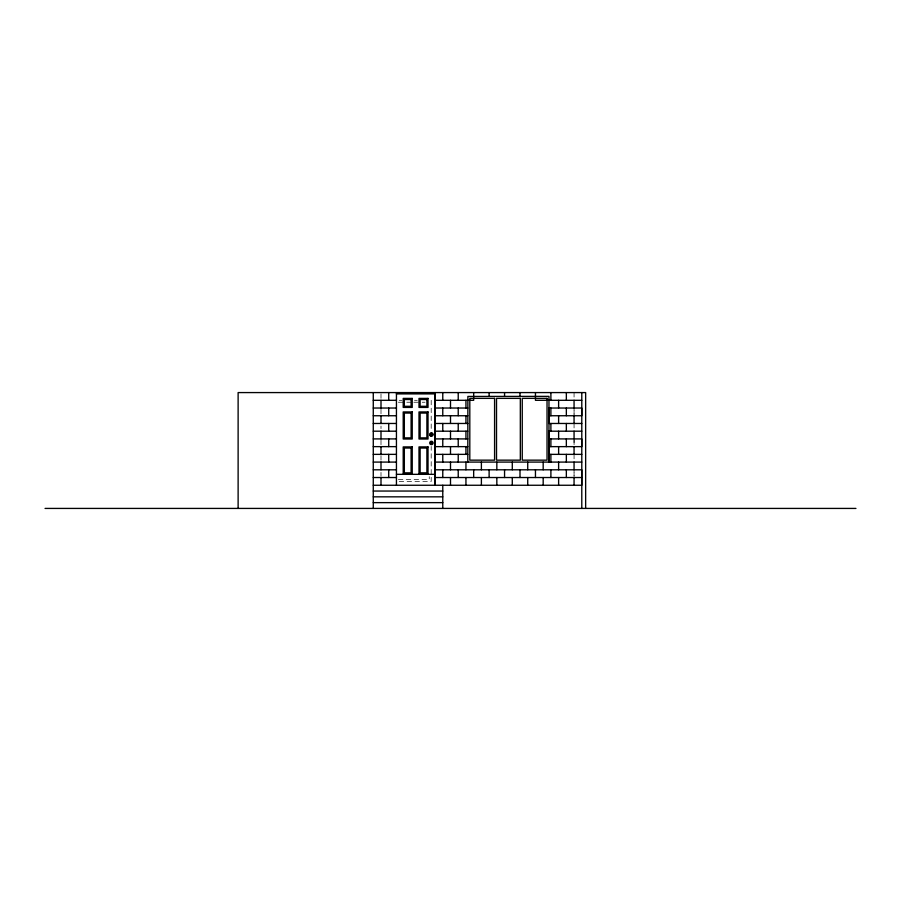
<?xml version="1.0" encoding="UTF-8"?>
<svg xmlns="http://www.w3.org/2000/svg" width="901" height="901" viewBox="0 0 901 901"><rect width="100%" height="100%" fill="white"/><g stroke="black" fill="none" stroke-linecap="round" stroke-linejoin="round"><path stroke-width="0.68" stroke-dasharray="4.5 3.38" d="M574.061 472.383L574.061 476.246L574.061 469.804M574.061 440.206L574.061 445.353L574.061 438.911M574.061 410.597L574.061 414.46L574.061 408.029M399.222 400.303L402.004 400.303M414.516 400.303L417.287 400.303M398.366 402.229L405.394 402.229M406.79 402.229L412.41 402.229M413.818 402.229L420.835 402.229M422.242 402.229L425.047 402.229M398.366 479.456L429.259 479.456L429.259 476.652M399.222 481.393L431.196 481.393L431.196 446.434M574.061 392.577L574.061 399.019M574.061 423.47L574.061 428.617M574.061 454.363L574.061 460.794M431.196 400.303L431.196 431.061M380.999 393.861L380.999 399.019M380.999 409.313L380.999 414.46M380.999 426.049L380.999 428.617M380.999 440.206L380.999 445.353M380.999 455.647L380.999 460.794M380.999 472.383L380.999 476.246"/><path stroke-width="1.35" d="M396.44 393.895L434.789 393.895L434.789 485.256M373.273 400.303L396.44 400.303M435.059 400.303L473.667 400.303L473.667 392.577M581.787 400.303L535.453 400.303L535.453 392.577M373.273 408.029L396.44 408.029M435.059 408.029L467.878 408.029M548.968 408.029L581.787 408.029L581.787 415.744L549.047 415.744M373.273 415.744L396.44 415.744M435.059 415.744L467.878 415.744M373.273 423.47L396.44 423.47M435.059 423.47L467.867 423.47M548.889 423.47L581.787 423.47M373.273 431.196L396.44 431.196M435.059 431.196L467.799 431.196M548.889 431.196L581.787 431.196M431.342 434.248L431.444 434.811M373.273 438.911L396.44 438.911M435.059 438.911L467.856 438.911M431.444 442.628L431.342 443.269M373.273 446.637L396.44 446.637M435.059 446.637L467.856 446.637M373.273 454.363L396.44 454.363M435.059 454.363L467.833 454.363M549.013 454.363L581.787 454.363M373.273 462.089L396.44 462.089M435.059 462.089L581.787 462.089M373.273 469.804L396.44 469.804M435.059 469.804L581.787 469.804L581.787 485.256L373.273 485.256M396.44 474.331L434.789 474.331M373.273 477.53L396.44 477.53M435.059 477.53L581.787 477.53M373.273 491.045L442.774 491.045M373.273 496.834L442.774 496.834M373.273 502.634L442.774 502.634M45.05 508.423L855.95 508.423M585.65 508.423L585.65 392.577L238.123 392.577L238.123 508.423M581.787 392.577L581.787 508.423M574.061 400.303L574.061 408.029M574.061 415.744L574.061 423.47M574.061 431.196L574.061 438.911M574.061 446.637L574.061 454.363M574.061 462.089L574.061 469.804M574.061 477.53L574.061 485.256M566.346 392.577L566.346 400.303M566.346 408.029L566.346 415.744M566.346 423.47L566.346 431.196M566.346 438.911L566.346 446.637M566.346 454.363L566.346 462.089M566.346 469.804L566.346 477.53M558.62 400.303L558.62 408.029M558.62 415.744L558.62 423.47M558.62 431.196L558.62 438.911M558.62 446.637L558.62 454.363M558.62 462.089L558.62 469.804M558.62 477.53L558.62 485.256M550.894 392.577L550.894 400.303M550.894 408.029L550.894 415.744M550.894 423.47L550.894 431.196M550.894 438.911L550.894 446.637M550.894 454.363L550.894 462.089M550.894 469.804L550.894 477.53M549.193 438.911L549.193 446.637M549.047 408.029L549.047 423.47M549.047 431.196L549.047 438.911L581.787 438.911L581.787 446.637L549.047 446.637L549.013 462.089M548.968 462.089L548.968 396.372L467.878 396.44L467.799 462.089M543.179 462.089L543.179 469.804M543.179 477.53L543.179 485.256M535.453 469.804L535.453 477.53M527.727 462.089L527.727 469.804M527.727 477.53L527.727 485.256M520.001 392.577L520.001 396.44M520.001 469.804L520.001 477.53M512.286 462.089L512.286 469.804M512.286 477.53L512.286 485.256M504.56 392.577L504.56 396.44M504.56 469.804L504.56 477.53M496.834 462.089L496.834 469.804M496.834 477.53L496.834 485.256M489.119 392.577L489.119 396.44M489.119 469.804L489.119 477.53M481.393 462.089L481.393 469.804M481.393 477.53L481.393 485.256M473.667 469.804L473.667 477.53M465.941 400.303L465.941 408.029M465.941 415.744L465.941 423.47M465.941 431.196L465.941 438.911M465.941 446.637L465.941 454.363M465.941 462.089L465.941 469.804M465.941 477.53L465.941 485.256M458.226 392.577L458.226 400.303M458.226 408.029L458.226 415.744M458.226 423.47L458.226 431.196M458.226 438.911L458.226 446.637M458.226 454.363L458.226 462.089M458.226 469.804L458.226 477.53M450.5 400.303L450.5 408.029M450.5 415.744L450.5 423.47M450.5 431.196L450.5 438.911M450.5 446.637L450.5 454.363M450.5 462.089L450.5 469.804M450.5 477.53L450.5 485.256M442.774 392.577L442.774 400.303M442.774 408.029L442.774 415.744M442.774 423.47L442.774 431.196M442.774 438.911L442.774 446.637M442.774 454.363L442.774 462.089M442.774 469.804L442.774 477.53M442.774 485.256L442.774 508.423M435.059 392.577L435.059 485.256M396.44 392.577L396.44 485.256M388.714 392.577L388.714 400.303M388.714 408.029L388.714 415.744M388.714 423.47L388.714 431.196M388.714 438.911L388.714 446.637M388.714 454.363L388.714 462.089M388.714 469.804L388.714 477.53M380.999 400.303L380.999 408.029M380.999 415.744L380.999 423.47M380.999 431.196L380.999 438.911M380.999 446.637L380.999 454.363M380.999 462.089L380.999 469.804M380.999 477.53L380.999 485.256M373.273 392.577L373.273 508.423M430.577 434.327C431.748 437.503 432.998 431.939 430.577 434.327M430.858 442.808C431.556 444.959 432.536 441.287 430.858 442.808M430.926 434.361L431.827 434.778L430.982 434.248M494.581 398.366L469.804 398.366L469.804 460.152L494.581 460.152L494.581 398.366M520.327 398.366L496.519 398.366L496.519 460.152L520.327 460.152L520.327 398.366M547.031 398.366L522.253 398.366L522.253 460.152L547.031 460.152L547.031 398.366M412.23 398.4L403.209 398.4L403.209 407.421L412.23 407.421L412.23 398.4M428.02 398.4L418.999 398.4L418.999 407.421L428.02 407.421L428.02 398.4M411.104 399.526L404.335 399.526L404.335 406.295L411.104 406.295L411.104 399.526M426.894 399.526L420.125 399.526L420.125 406.295L426.894 406.295L426.894 399.526M412.23 411.937L403.209 411.937L403.209 439.012L412.23 439.012L412.23 411.937M428.02 411.937L418.999 411.937L418.999 439.012L428.02 439.012L428.02 411.937M411.104 413.063L404.335 413.063L404.335 437.875L411.104 437.875L411.104 413.063M426.894 413.063L420.125 413.063L420.125 437.875L426.894 437.875L426.894 413.063M412.23 446.907L403.209 446.907L403.209 473.971L412.23 473.971L412.23 446.907M428.02 446.907L418.999 446.907L418.999 473.971L428.02 473.971L428.02 446.907M411.104 448.034L404.335 448.034L404.335 472.845L411.104 472.845L411.104 448.034M426.894 448.034L420.125 448.034L420.125 472.845L426.894 472.845L426.894 448.034M430.836 435.487A1.126 1.126 0 0 0 432.536 434.507A1.126 1.126 0 0 0 430.847 433.527A1.126 1.126 0 0 0 430.836 435.487M430.216 435.712A1.689 1.689 0 0 0 433.043 434.935A1.689 1.689 0 0 0 430.96 432.874A1.689 1.689 0 0 0 430.216 435.712M430.543 444.407A1.689 1.689 0 0 0 433.099 442.977A1.689 1.689 0 0 0 430.577 441.479A1.689 1.689 0 0 0 430.543 444.407"/></g></svg>
